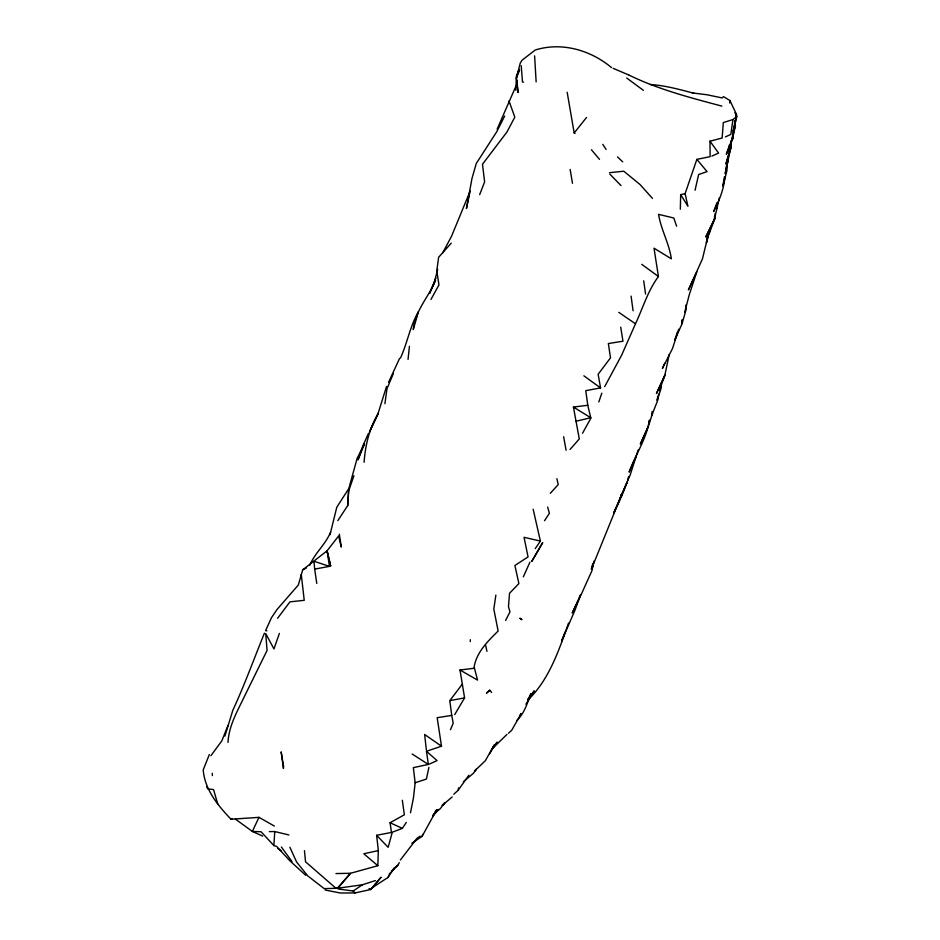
<?xml version="1.0" encoding="UTF-8"?>
<svg xmlns="http://www.w3.org/2000/svg" width="940" height="940" viewBox="0 0 940 940"><rect width="100%" height="100%" fill="white"/><g stroke="black" fill="none" stroke-linecap="round" stroke-linejoin="round"><path stroke-width="1.41" d="M714.518 216.294L714.518 219.02L719.394 197.717M470.305 641.609L470.317 639.729M732.918 133.245L732.871 138.627L726.361 154.278L729.569 144.69M680.325 209.221L680.678 194.615L685.096 193.663L696.869 159.365L710.123 156.651L709.994 141.2L722.132 138.027L723.318 122.564L732.953 119.568L736.795 116.595L736.42 114.187L729.898 100.498L723.495 96.656L722.167 97.948L706.962 94.752L692.263 92.942L693.837 93.225C679.456 89.488 665.027 85.387 650.104 84.518M335.956 873.566L350.514 873.284L377.833 865.705L378.338 850.594L376.635 835.296L391.463 832.441L390.077 822.735L404.365 814.769L402.32 800.245M515.86 90.358L516.436 75.729L519.327 69.466M337.836 520.631L347.683 505.638L348.681 490.95L353.934 475.687M649.27 420.392C646.743 438.733 635.252 454.854 629.118 472.127L636.075 456.64M728.477 156.921L726.773 165.546L731.226 146.252L730.92 143.374M347.683 505.638L348.716 488.706L336.79 507.224L330.034 534.649M305.77 875.34L289.555 860.488L276.654 846.435L273.881 845.565L274.762 831.548L269.345 831.618M727.501 161.727L726.879 171.021L722.872 186.108L724.423 176.743M715.175 213.357L714.788 218.562L709.136 233.872L709.524 230.982M710.393 228.596L706.434 242.814L707.479 235.917M729.687 102.989L729.898 100.498M659.586 387.727L659.328 390.594L664.85 375.295L669.209 354.498M707.75 237.045L702.439 258.958L688.397 289.943L696.846 271.801L689.349 294.455L684.72 312.162M658.729 394.024L657.659 400.452L651.632 415.821L652.184 411.485M408.042 359.397L409.44 346.272M450.46 729.71L453.197 723.248L451.752 715.411L437.171 717.702L441.495 746.207L426.466 751.26L428.346 764.432L413.353 767.651L415.151 782.761L413.471 797.802L410.486 812.759M731.402 140.742L730.509 148.802L725.915 163.971L731.226 146.252L730.509 148.802L730.309 144.572M724.846 176.767C724.047 189.105 719.17 200.631 713.66 211.535L717.02 202.582M364.109 462.233C365.308 445.431 369.173 428.887 377.821 414.27L386.54 386.457M649.552 420.204L649.047 424.363L652.513 413.236M734.081 129.344L732.871 138.627L732.707 135.853M734.445 129.003L736.42 114.187L734.751 112.765M384.93 403.683L386.951 388.866L393.402 373.45M732.953 119.568L730.827 134.408L725.445 136.888M495.873 595.102L493.817 609.12L498.141 631.022C487.848 641.209 476.686 652.031 474.124 666.907L477.555 680.102L460.001 670.009L464.583 697.891L454.713 714.588M580.92 595.138L591.953 570.697L593.974 561.121M726.702 164.394L725.21 173.7L728.383 158.719M453.75 794.265L458.18 790.246L458.579 787.861M657.789 396.363L657.107 400.393L661.243 387.879L661.161 384.977M227.997 742.424C228.878 725.657 237.35 711.31 244.365 696.575L267.078 650.445L265.714 633.56L273.963 648.952L279.368 633.431M716.785 208.657L717.243 206.13M733.212 132.34L731.649 140.636L735.421 126.418L734.81 120.673M735.127 120.908L733.071 131.647L736.795 116.595M735.644 118.217L736.42 114.187M428.91 767.393L426.396 779.06L415.151 782.761M729.734 144.819L728.23 151.563L731.191 140.589M592.306 565.175L591.378 569.217L620.482 497.565M695.059 190.233L698.632 174.535L707.056 171.621L696.869 159.365M638.143 449.954L630.258 474.782L619.554 499.634L627.192 482.02L621.211 497.378L620.882 494.652M348.834 488.471L357.177 458.238L364.462 443.821M516.836 79.924L518.034 92.531L516.389 78.196L520.243 63.121L522.064 60.195L535.236 50.008C561.826 41.736 590.532 50.09 611.493 67.562M627.556 480.634L628.625 476.474M437.688 269.416L434.08 283.128L429.627 293.362L435.937 277.97M339.352 534.214L341.291 547.057L338.612 535.965L327.132 550.758L302.68 569.875L298.333 585.009L277.112 609.39L271.472 617.709L265.597 630.658L266.889 630.834M678.692 329.223L672.593 348.305L662.43 368.445L664.639 363.287M224.907 736.079L232.862 710.205C244.576 684.919 253.894 658.975 264.422 633.207M568.524 623.114C558.971 650.198 549.195 679.467 528.139 699.818M677.505 331.926L674.767 340.151L682.076 323.677L686.118 309.519L685.683 305.206M411.838 843.215L422.048 836.424L422.741 834.356M598.803 401.956L601.811 393.167M400.522 357.94C407.408 342.877 409.957 326.274 418.382 311.88L413.271 329.588C415.022 310.776 428.534 297.087 435.561 280.473M514.721 88.912L497.143 129.144M565.058 632.091L561.603 641.057L575.01 610.154L580.591 594.856L572.249 612.986L579.733 597.429M479.67 194.627L484.617 181.913L482.49 164.242L506.977 131.976L514.803 117.148L508.987 100.909M228.009 725.41L221.875 740.779L210.901 755.725M209.326 754.562L203.204 769.931C204.838 789.8 217.857 805.333 230.97 819.234L258.97 817.354L274.339 826.037M516.389 78.196L519.609 70.124M364.52 443.95L357.999 459.872L363.087 445.36L368.327 433.716M604.702 386.61L621.61 355.25L635.487 323.806C642.984 307.85 647.813 290.801 658.423 276.513L654.017 248.207L671.348 258.805C669.139 243.319 661.032 229.713 658.564 214.344L673.839 218.021L676.589 226.211M620.435 497.577L613.726 512.935L620.647 498.541M523.322 576.878L529.948 562.132M378.397 412.954L369.338 432.423M399.582 358.375L388.502 382.416M330.575 532.111C325.675 544.389 314.818 552.979 309.73 565.304M258.97 817.354L252.355 831.43L262.648 836.095M370.301 429.839L377.821 414.27M527.669 700.23L530.924 693.743C527.211 703.226 524.438 713.554 516.636 720.639M504.674 116.043L496.79 131.659L476.263 163.513L471.939 178.647L466.452 208.492L470.188 190.973L451.658 235.999L442.705 252.872M505.614 620.447L509.962 611.87L508.481 606.641L509.527 593.281L518.892 583.552L514.897 565.492L528.069 556.903L524.038 537.304L540.406 541.099L535.224 548.631M489.693 753.751L494.217 744.985L485.346 760.718L474.547 771.023L476.228 769.32L473.384 773.315L463.408 781.739M430.978 299.437L438.957 284.938L436.795 270.673L438.639 257.255L451.224 243.19M582.518 433.246L590.872 418.218M389.195 874.153L397.796 865.293L399.277 862.638M515.085 88.008L516.506 85.575M525.918 704.272L534.214 690.841L530.912 695.236M376.635 835.296L388.138 847.316L392.309 832.194L402.379 828.387L406.256 822.418M544.519 520.736L549.395 513.299L547.644 507.083M388.138 877.196L394.107 868.243L397.796 865.293M400.37 860.03L416.984 838.327L420.051 836.154M422.048 836.424L436.759 809.681L435.044 811.89M490.821 751.13L497.19 742.13L492.008 748.992L506.966 734.41M458.18 790.246L468.849 775.23M277.606 618.273L289.966 601.859L304.231 600.308L301.27 574.434M527.598 699.63L529.255 697.433M462.104 684.379L449.814 700.629L464.583 697.891M519.526 715.798L521.254 713.53L511.654 730.357L508.517 733.235M369.056 888.535L370.724 889.534L380.935 877.384L370.724 889.534L355.003 892.941L340.292 893L325.123 890.004M575.022 133.504L574.176 132.963L586.525 117.453M391.651 871.192L394.107 868.243M304.454 850.653L305.535 861.78L335.991 888.312L337.954 888.206L350.514 873.284L337.942 887.466L335.991 888.312L324.183 888.617L307.756 875.892L296.594 862.004L289.896 847.234M432.882 815.568L437.37 810.245L432.894 815.462M570.051 449.473L579.287 438.933L573.423 407.044L587.782 405.281L590.72 417.724L575.562 421.355M433.199 815.591L438.757 809.422L436.56 811.067M550.288 493.324L558.254 484.57L556.88 478.672M442.164 805.38L444.702 802.854L440.19 808.8L436.806 811.22M452.187 796.932L442.423 805.31M489.799 690.218L486.568 693.109L489.799 690.218L491.644 692.404M338.177 888.993L353.193 891.002L362.417 884.775L375.448 880.58M372.005 887.912L386.775 878.23A104.775 10.598 82.4 0 0 388.878 875.387M302.68 569.875L306.475 567.889M230.97 819.234L232.098 818.681M711.862 156.111L718.571 153.067L709.994 141.2M429.298 764.114L437.077 760.613L426.466 751.26M378.338 850.594L363.804 853.767L377.833 865.705M362.417 884.775L337.954 888.206M620.729 327.144L622.962 341.22L608.356 343.546L610.507 357.846L598.134 374.273L600.554 387.914L585.773 390.664L587.782 405.281M316.792 583.458L314.665 569.111L329.435 566.385L327.132 550.758L330.704 566.127L327.273 552.144M460.001 670.009L474.359 668.246M609.531 172.69L623.772 171.209L639.964 184.463L652.466 198.387M523.545 82.156L522.499 82.015L521.218 65.706M274.762 831.548L288.874 834.955M721.885 106.114C690.43 97.725 658.67 89.547 629.236 75.212M329.435 566.385L313.995 561.239L314.665 569.111M613.127 68.338L628.86 75.012M390.077 822.735L402.379 828.387M573.423 407.044L590.72 417.724M412.166 754.021L428.346 764.432M277.723 848.432L281.13 850.77M618.79 312.362L635.487 323.806M441.495 746.207L424.633 734.493L426.349 749.791M583.869 375.812L600.554 387.914M641.761 264.34L658.423 276.513M643.371 90.334L626.698 78.008M235.435 819.128L252.355 831.43L261.073 831.759L273.881 845.565M617.533 156.933L622.703 161.868M609.837 174.1L621.023 185.579M353.193 891.002L355.003 892.941M591.436 149.777L599.485 159.342M281.377 847.022L292.023 861.592M602.775 144.349L606.112 149.483M680.678 194.615L687.939 206.318L685.096 193.663M206.577 786.498L207.646 788.813L213.545 789.588L217.88 804.464M540.406 541.099L533.144 509.198M592.517 563.788L593.163 566.526M485.522 644.875L486.944 651.314M574.176 132.963L567.173 92.261M563.636 436.748L566.103 450.295M570.145 169.447L572.484 183.276M643.712 280.825L645.568 294.055M631.081 296.112L633.078 310.74M449.907 701.51L451.752 715.411M536.141 81.886L534.601 55.836M212.264 773.291L212.393 775.582M681.97 320.775L682.076 323.677L682.052 319.764M283.586 766.57L283.387 768.438L281.166 751.871L283.586 766.57M664.85 375.295L656.508 393.425L664.85 375.295M714.788 218.562L705.881 236.763L714.788 218.562M648.553 425.855L640.399 443.962L648.553 425.855M542.627 542.721L531.899 561.18L542.627 542.721M521.759 619.577L520.055 618.32L521.759 619.577"/></g></svg>
